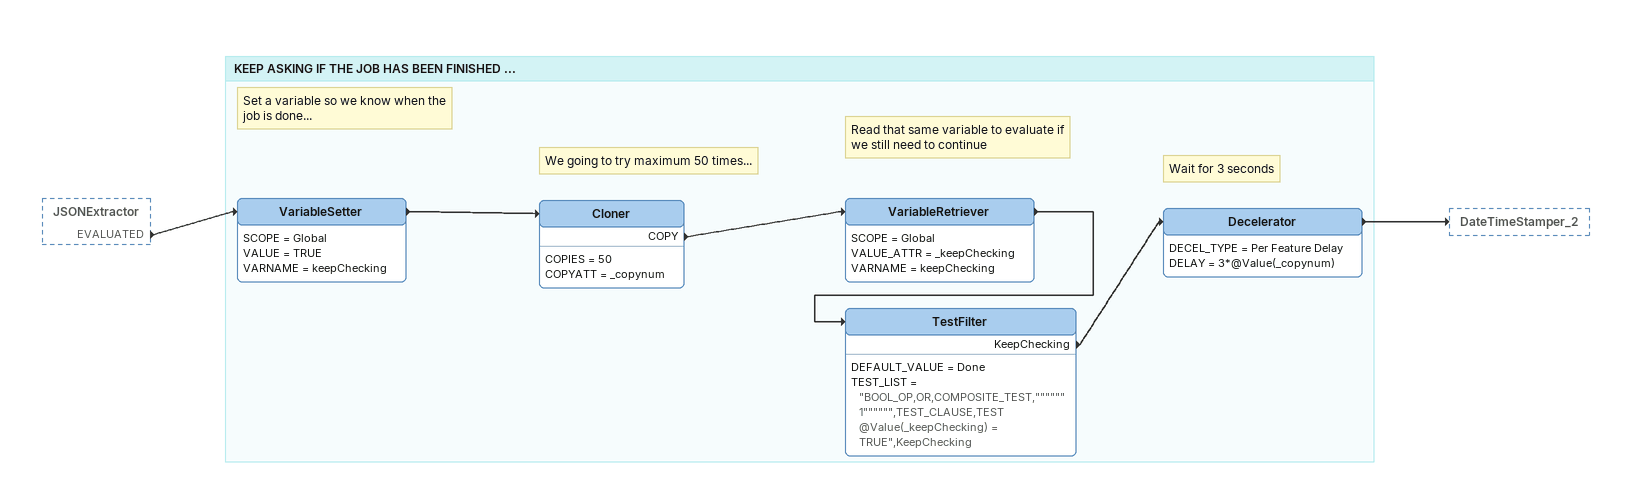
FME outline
JSONExtractor [outside]
    EVALUATED -> VariableSetter

Bookmark: KEEP ASKING IF THE JOB HAS BEEN FINISHED ...
Note: Set a variable so we know when the job is done...
VariableSetter
    SCOPE = Global
    VALUE = TRUE
    VARNAME = keepChecking
    -> Cloner
Note: We going to try maximum 50 times...
Cloner
    COPIES = 50
    COPYATT = _copynum
    COPY -> VariableRetriever
Note: Read that same variable to evaluate if we still need to continue
VariableRetriever
    SCOPE = Global
    VALUE_ATTR = _keepChecking
    VARNAME = keepChecking
    -> TestFilter
TestFilter
    DEFAULT_VALUE = Done
    TEST_LIST = "BOOL_OP,OR,COMPOSITE_TEST,""""""1"""""",TEST_CLAUSE,TEST @Value(_keepChecking) = TRUE",KeepChecking
    KeepChecking -> Decelerator
Note: Wait for 3 seconds
Decelerator
    DECEL_TYPE = Per Feature Delay
    DELAY = 3*@Value(_copynum)
    -> DateTimeStamper_2
